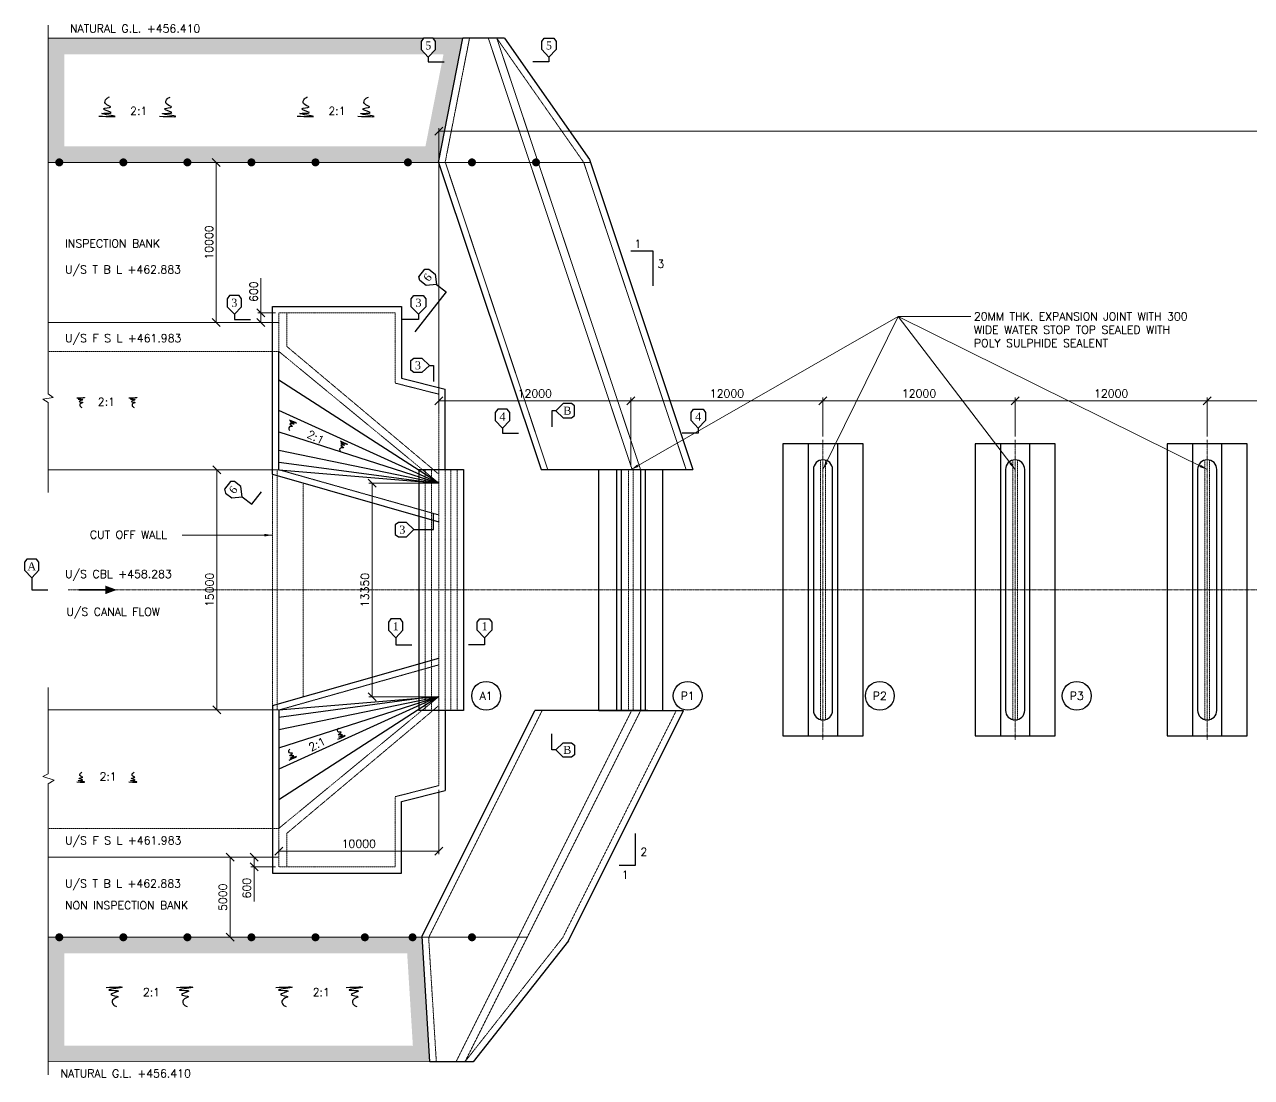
# Model space of a CAD drawing. Header units: millimetres. Extents: x -905235 to 365236, y -24492 to 346419.
# Drawn here: x -33461 to 43172, y -24434 to 41334 of the extents above; entities that cross this region are included whole.
import ezdxf
from ezdxf.enums import TextEntityAlignment as Align

# ---------------------------------------------------------------- set-up
doc = ezdxf.new("R2010")
doc.units = ezdxf.units.MM
doc.header["$LTSCALE"] = 9
doc.linetypes.add('CENTER2', pattern=[1.125, 0.75, -0.125, 0.125, -0.125])
doc.linetypes.add('HIDDEN', pattern=[0.375, 0.25, -0.125])
for name, color, linetype, lineweight in [('CENTER', 8, 'CENTER2', 9), ('R_DASHED', 183, 'HIDDEN', 9), ('R_DIMENSION', 8, 'Continuous', 15), ('R_P.C.C', 94, 'Continuous', 15), ('R_TEXT G', 7, 'Continuous', 18), ('R_TEXT S', 6, 'Continuous', 18), ('SEC MARK', 1, 'Continuous', 25)]:
    doc.layers.add(name, color=color, linetype=linetype, lineweight=lineweight)
doc.styles.add('ROMANS', font='romans.shx')
doc.styles.add('TIMES NR', font='times.ttf')
doc.dimstyles.new('DIM-200', dxfattribs={"dimscale": 200, "dimtxt": 2.5, "dimasz": 2.5, "dimexe": 1, "dimexo": 1, "dimgap": 1, "dimtad": 1, "dimdec": 0, "dimzin": 0, "dimdsep": 46, "dimtxsty": 'ROMANS', "dimblk": 'OBLIQUE', "dimcen": 1, "dimclrd": 256, "dimclre": 256, "dimclrt": 7, "dimadec": 0, "dimazin": 0, "dimtfac": 1, "dimtdec": 0, "dimtofl": 0, "dimtmove": 0, "dimatfit": 3, "dimfxl": 1, "dimtolj": 1, "dimtzin": 0, "dimlwd": 9, "dimlwe": 9, "dimarcsym": 0})
doc.dimstyles.new('DIM-200$0', dxfattribs={"dimscale": 200, "dimtxt": 2.5, "dimasz": 2.5, "dimexe": 1, "dimexo": 1, "dimgap": 1, "dimtad": 1, "dimdec": 0, "dimzin": 0, "dimdsep": 46, "dimtxsty": 'ROMANS', "dimblk": 'OBLIQUE', "dimcen": 1, "dimclrd": 256, "dimclre": 256, "dimclrt": 7, "dimadec": 0, "dimazin": 0, "dimtfac": 1, "dimtdec": 0, "dimtofl": 0, "dimtmove": 0, "dimatfit": 3, "dimfxl": 1, "dimtolj": 1, "dimtzin": 0, "dimlwd": 9, "dimlwe": 9, "dimarcsym": 0})

# ---------------------------------------------------------------- blocks, each defined once
blk = doc.blocks.new('_Oblique')
at = {"color": 0, "linetype": 'ByBlock', "lineweight": -2}
blk.add_line((-0.5, -0.5), (0.5, 0.5), dxfattribs=at)
blk = doc.blocks.new('*D106')
at = {"layer": 'Defpoints', "color": 0}
for p in [(-18700, 23321), (-17584, 23321), (-17584, 22721)]:
    blk.add_point(p, dxfattribs=at)
at = {"layer": 'R_DIMENSION', "lineweight": 9}
for p, q in [((-18700, 23321), (-18700, 25483)), ((-17784, 23321), (-18900, 23321)), ((-18700, 22721), (-18700, 23321)), ((-17784, 22721), (-18900, 22721))]:
    blk.add_line(p, q, dxfattribs=at)
at = {"layer": 'R_DIMENSION', "lineweight": 9, "xscale": 500, "yscale": 500, "zscale": 500}
for p, rotation in [((-18700, 23321), 90), ((-18700, 22721), 270)]:
    blk.add_blockref('_Oblique', p, dxfattribs=dict(at, rotation=rotation))
at = {"layer": 'R_DIMENSION', "color": 7, "insert": (-19150, 24652), "char_height": 500, "attachment_point": 5, "rotation": 90, "style": 'ROMANS'}
blk.add_mtext('\\A1;600', dxfattribs=at)
blk = doc.blocks.new('*D99')
at = {"layer": 'Defpoints', "color": 0}
for p in [(-20150, -10679), (-20627, -15679), (-20150, -15679)]:
    blk.add_point(p, dxfattribs=at)
at = {"layer": 'R_DIMENSION', "lineweight": 9}
for p, q in [((-20350, -10679), (-20827, -10679)), ((-20627, -10679), (-20627, -15679)), ((-20350, -15679), (-20827, -15679))]:
    blk.add_line(p, q, dxfattribs=at)
at = {"layer": 'R_DIMENSION', "lineweight": 9, "xscale": 500, "yscale": 500, "zscale": 500}
for p, rotation in [((-20627, -10679), 90), ((-20627, -15679), 270)]:
    blk.add_blockref('_Oblique', p, dxfattribs=dict(at, rotation=rotation))
at = {"layer": 'R_DIMENSION', "color": 7, "insert": (-21077, -13179), "char_height": 500, "attachment_point": 5, "rotation": 90, "style": 'ROMANS'}
blk.add_mtext('\\A1;5000', dxfattribs=at)
blk = doc.blocks.new('*D100')
at = {"layer": 'Defpoints', "color": 0}
for p in [(-20728, 13521), (-21452, -1479), (-20728, -1479)]:
    blk.add_point(p, dxfattribs=at)
at = {"layer": 'R_DIMENSION', "lineweight": 9}
for p, q in [((-20928, 13521), (-21652, 13521)), ((-21452, 13521), (-21452, -1479)), ((-20928, -1479), (-21652, -1479))]:
    blk.add_line(p, q, dxfattribs=at)
at = {"layer": 'R_DIMENSION', "lineweight": 9, "xscale": 500, "yscale": 500, "zscale": 500}
for p, rotation in [((-21452, 13521), 90), ((-21452, -1479), 270)]:
    blk.add_blockref('_Oblique', p, dxfattribs=dict(at, rotation=rotation))
at = {"layer": 'R_DIMENSION', "color": 7, "insert": (-21902, 6021), "char_height": 500, "attachment_point": 5, "rotation": 90, "style": 'ROMANS'}
blk.add_mtext('\\A1;15000', dxfattribs=at)
blk = doc.blocks.new('*D101')
at = {"layer": 'Defpoints', "color": 0}
for p in [(-7584, 12685), (-11748, -665), (-7584, -665)]:
    blk.add_point(p, dxfattribs=at)
at = {"layer": 'R_DIMENSION', "lineweight": 9}
for p, q in [((-7784, 12685), (-11948, 12685)), ((-11748, 12685), (-11748, -665)), ((-7784, -665), (-11948, -665))]:
    blk.add_line(p, q, dxfattribs=at)
at = {"layer": 'R_DIMENSION', "lineweight": 9, "xscale": 500, "yscale": 500, "zscale": 500}
for p, rotation in [((-11748, 12685), 90), ((-11748, -665), 270)]:
    blk.add_blockref('_Oblique', p, dxfattribs=dict(at, rotation=rotation))
at = {"layer": 'R_DIMENSION', "color": 7, "insert": (-12198, 6010), "char_height": 500, "attachment_point": 5, "rotation": 90, "style": 'ROMANS'}
blk.add_mtext('\\A1;13350', dxfattribs=at)
blk = doc.blocks.new('*D102')
at = {"layer": 'Defpoints', "color": 0}
for p in [(-17984, -10679), (-19129, -11279), (-17584, -11279)]:
    blk.add_point(p, dxfattribs=at)
at = {"layer": 'R_DIMENSION', "lineweight": 9}
for p, q in [((-18184, -10679), (-19329, -10679)), ((-19129, -10679), (-19129, -11279)), ((-17784, -11279), (-19329, -11279)), ((-19129, -11279), (-19129, -13441))]:
    blk.add_line(p, q, dxfattribs=at)
at = {"layer": 'R_DIMENSION', "lineweight": 9, "xscale": 500, "yscale": 500, "zscale": 500}
for p, rotation in [((-19129, -10679), 90), ((-19129, -11279), 270)]:
    blk.add_blockref('_Oblique', p, dxfattribs=dict(at, rotation=rotation))
at = {"layer": 'R_DIMENSION', "color": 7, "insert": (-19579, -12610), "char_height": 500, "attachment_point": 5, "rotation": 90, "style": 'ROMANS'}
blk.add_mtext('\\A1;600', dxfattribs=at)
blk = doc.blocks.new('*D103')
at = {"layer": 'Defpoints', "color": 0}
for p in [(-7584, -6265), (-17584, -9460), (-7584, -10289)]:
    blk.add_point(p, dxfattribs=at)
at = {"layer": 'R_DIMENSION', "lineweight": 9}
for p, q in [((-7584, -6465), (-7584, -10489)), ((-17584, -9660), (-17584, -10489)), ((-17584, -10289), (-7584, -10289))]:
    blk.add_line(p, q, dxfattribs=at)
at = {"layer": 'R_DIMENSION', "lineweight": 9, "xscale": 500, "yscale": 500, "zscale": 500, "rotation": 180}
blk.add_blockref('_Oblique', (-17584, -10289), dxfattribs=at)
at = {"layer": 'R_DIMENSION', "lineweight": 9, "xscale": 500, "yscale": 500, "zscale": 500}
blk.add_blockref('_Oblique', (-7584, -10289), dxfattribs=at)
at = {"layer": 'R_DIMENSION', "color": 7, "insert": (-12584, -9839), "char_height": 500, "attachment_point": 5, "style": 'ROMANS'}
blk.add_mtext('\\A1;10000', dxfattribs=at)
blk = doc.blocks.new('*D123')
at = {"layer": 'Defpoints', "color": 0}
for p in [(16410, 17839), (16410, 15396), (4410, 13535)]:
    blk.add_point(p, dxfattribs=at)
at = {"layer": 'R_DIMENSION', "lineweight": 9}
for p, q in [((4410, 13735), (4410, 18039)), ((4410, 17839), (16410, 17839)), ((16410, 15596), (16410, 18039))]:
    blk.add_line(p, q, dxfattribs=at)
at = {"layer": 'R_DIMENSION', "lineweight": 9, "xscale": 500, "yscale": 500, "zscale": 500, "rotation": 180}
blk.add_blockref('_Oblique', (4410, 17839), dxfattribs=at)
at = {"layer": 'R_DIMENSION', "lineweight": 9, "xscale": 500, "yscale": 500, "zscale": 500}
blk.add_blockref('_Oblique', (16410, 17839), dxfattribs=at)
at = {"layer": 'R_DIMENSION', "color": 7, "insert": (10410, 18289), "char_height": 500, "attachment_point": 5, "style": 'ROMANS'}
blk.add_mtext('\\A1;12000', dxfattribs=at)
blk = doc.blocks.new('*D149')
at = {"layer": 'Defpoints', "color": 0}
for p in [(-22109, 32721), (-21488, 32721), (-22109, 22721)]:
    blk.add_point(p, dxfattribs=at)
at = {"layer": 'R_DIMENSION', "lineweight": 9}
for p, q in [((-21909, 32721), (-21288, 32721)), ((-21488, 22721), (-21488, 32721)), ((-21909, 22721), (-21288, 22721))]:
    blk.add_line(p, q, dxfattribs=at)
at = {"layer": 'R_DIMENSION', "lineweight": 9, "xscale": 500, "yscale": 500, "zscale": 500}
for p, rotation in [((-21488, 32721), 90), ((-21488, 22721), 270)]:
    blk.add_blockref('_Oblique', p, dxfattribs=dict(at, rotation=rotation))
at = {"layer": 'R_DIMENSION', "color": 7, "insert": (-21938, 27721), "char_height": 500, "attachment_point": 5, "rotation": 90, "style": 'ROMANS'}
blk.add_mtext('\\A1;10000', dxfattribs=at)
blk = doc.blocks.new('*D171')
at = {"layer": 'Defpoints', "color": 0}
for p in [(40410, 17839), (40410, 15396), (52410, 15396)]:
    blk.add_point(p, dxfattribs=at)
at = {"layer": 'R_DIMENSION', "lineweight": 9}
for p, q in [((40410, 15596), (40410, 18039)), ((52410, 17839), (40410, 17839)), ((52410, 15596), (52410, 18039))]:
    blk.add_line(p, q, dxfattribs=at)
at = {"layer": 'R_DIMENSION', "lineweight": 9, "xscale": 500, "yscale": 500, "zscale": 500, "rotation": 180}
blk.add_blockref('_Oblique', (40410, 17839), dxfattribs=at)
at = {"layer": 'R_DIMENSION', "lineweight": 9, "xscale": 500, "yscale": 500, "zscale": 500}
blk.add_blockref('_Oblique', (52410, 17839), dxfattribs=at)
at = {"layer": 'R_DIMENSION', "color": 7, "insert": (46410, 18289), "char_height": 500, "attachment_point": 5, "style": 'ROMANS'}
blk.add_mtext('\\A1;12000', dxfattribs=at)
blk = doc.blocks.new('*D172')
at = {"layer": 'Defpoints', "color": 0}
for p in [(28410, 17839), (28410, 15396), (40410, 15396)]:
    blk.add_point(p, dxfattribs=at)
at = {"layer": 'R_DIMENSION', "lineweight": 9}
for p, q in [((28410, 15596), (28410, 18039)), ((40410, 17839), (28410, 17839)), ((40410, 15596), (40410, 18039))]:
    blk.add_line(p, q, dxfattribs=at)
at = {"layer": 'R_DIMENSION', "lineweight": 9, "xscale": 500, "yscale": 500, "zscale": 500, "rotation": 180}
blk.add_blockref('_Oblique', (28410, 17839), dxfattribs=at)
at = {"layer": 'R_DIMENSION', "lineweight": 9, "xscale": 500, "yscale": 500, "zscale": 500}
blk.add_blockref('_Oblique', (40410, 17839), dxfattribs=at)
at = {"layer": 'R_DIMENSION', "color": 7, "insert": (34410, 18289), "char_height": 500, "attachment_point": 5, "style": 'ROMANS'}
blk.add_mtext('\\A1;12000', dxfattribs=at)
blk = doc.blocks.new('*D173')
at = {"layer": 'Defpoints', "color": 0}
for p in [(16410, 17839), (16410, 15396), (28410, 15396)]:
    blk.add_point(p, dxfattribs=at)
at = {"layer": 'R_DIMENSION', "lineweight": 9}
for p, q in [((16410, 15596), (16410, 18039)), ((28410, 17839), (16410, 17839)), ((28410, 15596), (28410, 18039))]:
    blk.add_line(p, q, dxfattribs=at)
at = {"layer": 'R_DIMENSION', "lineweight": 9, "xscale": 500, "yscale": 500, "zscale": 500, "rotation": 180}
blk.add_blockref('_Oblique', (16410, 17839), dxfattribs=at)
at = {"layer": 'R_DIMENSION', "lineweight": 9, "xscale": 500, "yscale": 500, "zscale": 500}
blk.add_blockref('_Oblique', (28410, 17839), dxfattribs=at)
at = {"layer": 'R_DIMENSION', "color": 7, "insert": (22410, 18289), "char_height": 500, "attachment_point": 5, "style": 'ROMANS'}
blk.add_mtext('\\A1;12000', dxfattribs=at)
blk = doc.blocks.new('*D174')
at = {"layer": 'Defpoints', "color": 0}
for p in [(4410, 17839), (4410, 15396), (16410, 15396)]:
    blk.add_point(p, dxfattribs=at)
at = {"layer": 'R_DIMENSION', "lineweight": 9}
for p, q in [((4410, 15596), (4410, 18039)), ((16410, 17839), (4410, 17839)), ((16410, 15596), (16410, 18039))]:
    blk.add_line(p, q, dxfattribs=at)
at = {"layer": 'R_DIMENSION', "lineweight": 9, "xscale": 500, "yscale": 500, "zscale": 500, "rotation": 180}
blk.add_blockref('_Oblique', (4410, 17839), dxfattribs=at)
at = {"layer": 'R_DIMENSION', "lineweight": 9, "xscale": 500, "yscale": 500, "zscale": 500}
blk.add_blockref('_Oblique', (16410, 17839), dxfattribs=at)
at = {"layer": 'R_DIMENSION', "color": 7, "insert": (10410, 18289), "char_height": 500, "attachment_point": 5, "style": 'ROMANS'}
blk.add_mtext('\\A1;12000', dxfattribs=at)
blk = doc.blocks.new('*D176')
at = {"layer": 'Defpoints', "color": 0}
for p in [(4410, 17839), (-7590, 16990), (4410, 15396)]:
    blk.add_point(p, dxfattribs=at)
at = {"layer": 'R_DIMENSION', "lineweight": 9}
for p, q in [((-7590, 17190), (-7590, 18039)), ((-7590, 17839), (4410, 17839)), ((4410, 15596), (4410, 18039))]:
    blk.add_line(p, q, dxfattribs=at)
at = {"layer": 'R_DIMENSION', "lineweight": 9, "xscale": 500, "yscale": 500, "zscale": 500, "rotation": 180}
blk.add_blockref('_Oblique', (-7590, 17839), dxfattribs=at)
at = {"layer": 'R_DIMENSION', "lineweight": 9, "xscale": 500, "yscale": 500, "zscale": 500}
blk.add_blockref('_Oblique', (4410, 17839), dxfattribs=at)
at = {"layer": 'R_DIMENSION', "color": 7, "insert": (-1590, 18289), "char_height": 500, "attachment_point": 5, "style": 'ROMANS'}
blk.add_mtext('\\A1;12000', dxfattribs=at)
blk = doc.blocks.new('*D179')
at = {"layer": 'Defpoints', "color": 0}
for p in [(220410, 34670), (-7590, 16817), (220410, 16817)]:
    blk.add_point(p, dxfattribs=at)
at = {"layer": 'R_DIMENSION', "lineweight": 9}
for p, q in [((-7590, 17017), (-7590, 34870)), ((-7590, 34670), (220410, 34670)), ((220410, 17017), (220410, 34870))]:
    blk.add_line(p, q, dxfattribs=at)
at = {"layer": 'R_DIMENSION', "lineweight": 9, "xscale": 500, "yscale": 500, "zscale": 500, "rotation": 180}
blk.add_blockref('_Oblique', (-7590, 34670), dxfattribs=at)
at = {"layer": 'R_DIMENSION', "lineweight": 9, "xscale": 500, "yscale": 500, "zscale": 500}
blk.add_blockref('_Oblique', (220410, 34670), dxfattribs=at)
at = {"layer": 'R_DIMENSION', "color": 7, "insert": (106410, 35120), "char_height": 500, "attachment_point": 5, "style": 'ROMANS'}
blk.add_mtext('\\A1;228000', dxfattribs=at)

msp = doc.modelspace()

# ---------------------------------------------------------------- hatches: boundary and pattern name
h = msp.add_hatch()
h.set_pattern_fill('GRAVEL', color=22, scale=55)
h.paths.add_polyline_path([(-8694.1, 40275), (-8544, 40475.1), (-31983.9, 40483.2), (-31983.9, 32721.1), (-31414.7, 32721.1, -1.024295), (-31164.8, 32721.1), (-27414.7, 32721.1, -1.024295), (-27164.8, 32721.1), (-23414.7, 32721.1, -1.024295), (-23164.8, 32721.1), (-19414.7, 32721.1, -1.024295), (-19164.8, 32721.1), (-15414.7, 32721.1, -1.024295), (-15164.8, 32721.1), (-9639.7, 32721.1, -1.024295), (-9389.8, 32721.1), (-7598.5, 32721.1), (-6076.6, 40474.3), (-7944, 40474.9), (-7794.1, 40275), (-7794.1, 39775), (-8078.3, 39474.9), (-7291.9, 39474.7), (-8421.3, 33721.1), (-30983.9, 33721.1), (-30983.9, 39482.8), (-8410, 39475.1), (-8694.1, 39775)])
h = msp.add_hatch()
h.set_pattern_fill('GRAVEL', color=22, scale=55)
h.paths.add_polyline_path([(-8622.1, -15678.9), (-9099.7, -15678.9, -1), (-9349.7, -15678.9), (-12079.7, -15678.9, -1), (-12329.7, -15678.9), (-15164.7, -15678.9, -1), (-15414.7, -15678.9), (-19164.7, -15678.9, -1), (-19414.7, -15678.9), (-23164.7, -15678.9, -1), (-23414.7, -15678.9), (-27164.7, -15678.9, -1), (-27414.7, -15678.9), (-31164.7, -15678.9, -1), (-31414.7, -15678.9), (-31983.9, -15678.9), (-31983.9, -23440.9), (-8142.2, -23449.7)])
h.paths.add_polyline_path([(-9562.2, -16678.9), (-9205.9, -22449.7), (-30983.9, -22449.7), (-30983.9, -16678.9)], flags=16)
edge = h.paths.add_edge_path(flags=0)
edge.add_spline(control_points=[(-17115.1, -20007.6), (-17043.8, -19993), (-17433, -19902.6), (-17446, -19520.9), (-16702.5, -19366.7), (-17905.9, -19290.7), (-16508.3, -18962.5), (-18223.3, -19023.5), (-16094.7, -18735.3), (-17177.2, -18783.8), (-17770.1, -18810.3)], knot_values=[0, 0, 0, 0, 218.2332091, 522.7805026, 917.537565, 1385.4050916, 1904.3575736, 2487.2395545, 3291.1119771, 4264.3066484, 4264.3066484, 4264.3066484, 4264.3066484], degree=3, periodic=0)
edge = h.paths.add_edge_path(flags=0)
edge.add_spline(control_points=[(-12710.6, -20007.6), (-12639.4, -19993), (-13028.6, -19902.6), (-13041.6, -19520.9), (-12298.1, -19366.7), (-13501.4, -19290.7), (-12103.8, -18962.5), (-13818.9, -19023.5), (-11690.2, -18735.3), (-12772.8, -18783.8), (-13365.7, -18810.3)], knot_values=[0, 0, 0, 0, 218.2332091, 522.7805026, 917.537565, 1385.4050916, 1904.3575736, 2487.2395545, 3291.1119771, 4264.3066484, 4264.3066484, 4264.3066484, 4264.3066484], degree=3, periodic=0)
edge = h.paths.add_edge_path(flags=0)
edge.add_spline(control_points=[(-23310.6, -20007.6), (-23239.4, -19993), (-23628.6, -19902.6), (-23641.6, -19520.9), (-22898.1, -19366.7), (-24101.4, -19290.7), (-22703.8, -18962.5), (-24418.9, -19023.5), (-22290.2, -18735.3), (-23372.8, -18783.8), (-23965.7, -18810.3)], knot_values=[0, 0, 0, 0, 218.2332091, 522.7805026, 917.537565, 1385.4050916, 1904.3575736, 2487.2395545, 3291.1119771, 4264.3066484, 4264.3066484, 4264.3066484, 4264.3066484], degree=3, periodic=0)
edge = h.paths.add_edge_path(flags=0)
edge.add_spline(control_points=[(-27715.1, -20007.6), (-27643.8, -19993), (-28033, -19902.6), (-28046, -19520.9), (-27302.5, -19366.7), (-28505.9, -19290.7), (-27108.3, -18962.5), (-28823.3, -19023.5), (-26694.7, -18735.3), (-27777.2, -18783.8), (-28370.1, -18810.3)], knot_values=[0, 0, 0, 0, 218.2332091, 522.7805026, 917.537565, 1385.4050916, 1904.3575736, 2487.2395545, 3291.1119771, 4264.3066484, 4264.3066484, 4264.3066484, 4264.3066484], degree=3, periodic=0)
h.paths.add_polyline_path([(-15520.2, -19480.3), (-14365.5, -19480.3), (-14365.5, -18730.3), (-15520.2, -18730.3)], flags=8)
h.paths.add_polyline_path([(-26120.2, -19480.3), (-24965.5, -19480.3), (-24965.5, -18730.3), (-26120.2, -18730.3)], flags=8)

# ---------------------------------------------------------------- linework, layer by layer
for p, q in [((-7598.5, 32721.1), (-6076.6, 40474.3)), ((-3475, 40473.3), (-6076.6, 40474.3)), ((-3475, 40473.3), (1827.8, 32902.9)), ((-7598.5, 32721.1), (-1203.1, 13534.9)), ((1827.8, 32902.9), (8283.8, 13534.9)), ((-17983.9, 13242.7), (-17983.9, 23721.1)), ((-17983.9, 23721.1), (-9908.9, 23721.1)), ((-9908.9, 23721.1), (-9908.9, 19248.6)), ((-17583.9, 13521.1), (-17583.9, 20921.1)), ((-9908.9, 19248.6), (-7183.9, 18555)), ((-7183.9, 13534.9), (-7183.9, 18555)), ((-17983.9, 13242.7), (-7583.9, 10279.3)), ((-17583.9, 13521.1), (-7583.9, 12684.9)), ((-8833.9, 13534.9), (-6033.9, 13534.9)), ((-8833.9, 13534.9), (-8833.9, -1506.8)), ((-6033.9, 13534.9), (-6033.9, -1506.8)), ((-1203.1, 13534.9), (8283.8, 13534.9)), ((2410.1, -1515.1), (2410.1, 13534.9)), ((3510.1, 13534.9), (3510.1, -1515.1)), ((3810.1, 13534.9), (3810.1, -1515.1)), ((5010.1, 13534.9), (5010.1, -1515.1)), ((5310.1, 13534.9), (5310.1, -1515.1)), ((6410.1, -1515.1), (6410.1, 13534.9)), ((-17983.9, -1200.5), (-7583.9, 1763)), ((-17583.9, -1478.9), (-7583.9, -642.6)), ((-17983.9, -1200.5), (-17983.9, -11678.9)), ((-17583.9, -1478.9), (-17583.9, -8878.9)), ((-8833.9, -1492.6), (-6033.9, -1492.6)), ((-8626.5, -15607.4), (-1580.3, -1515.1)), ((-7183.9, -1492.6), (-7183.9, -6512.7)), ((5463.3, -1515.1), (-1580.3, -1515.1)), ((509.8, -15894.3), (7699.4, -1515.1)), ((2410.1, -1515.1), (7699.4, -1515.1)), ((-9908.9, -7206.3), (-7183.9, -6512.7)), ((-9908.9, -11678.9), (-9908.9, -7206.3)), ((-17983.9, -11678.9), (-9908.9, -11678.9)), ((-8142.2, -23449.7), (-8626.5, -15607.4)), ((509.8, -15894.3), (-5442.6, -23450.8)), ((-5442.6, -23450.8), (-8142.2, -23449.7))]:
    msp.add_line(p, q)
at = {"color": 253}
for p, q in [((-7583.9, 12684.9), (-17583.9, 19127.5)), ((-7583.9, 12684.9), (-17583.9, 17221.1)), ((-17583.9, 15886.3), (-7583.9, 12684.9)), ((-17583.9, 14745.5), (-7583.9, 12684.9)), ((-8033.9, 12707.7), (-17583.9, 13985)), ((-7583.9, -642.6), (-17583.9, -7085.2)), ((-7583.9, -642.6), (-17583.9, -5178.9)), ((-17583.9, -2703.2), (-7583.9, -642.6)), ((-17583.9, -3844), (-7583.9, -642.6)), ((-8033.9, -665.5), (-17583.9, -1942.7))]:
    msp.add_line(p, q, dxfattribs=at)
at = {"const_width": 250}
for points in [[(-31414.7, 32724.1, 1), (-31164.7, 32724.1, 1)], [(-27414.7, 32724.1, 1), (-27164.7, 32724.1, 1)], [(-23414.7, 32724.1, 1), (-23164.7, 32724.1, 1)], [(-19414.7, 32724.1, 1), (-19164.7, 32724.1, 1)], [(-15414.7, 32724.1, 1), (-15164.7, 32724.1, 1)], [(-9639.7, 32724.1, 1), (-9389.7, 32724.1, 1)], [(-5639.7, 32724.1, 1), (-5389.7, 32724.1, 1)], [(-1639.7, 32724.1, 1), (-1389.7, 32724.1, 1)], [(-31414.7, -15678.9, -1), (-31164.7, -15678.9, -1)], [(-27414.7, -15678.9, -1), (-27164.7, -15678.9, -1)], [(-23414.7, -15678.9, -1), (-23164.7, -15678.9, -1)], [(-19414.7, -15678.9, -1), (-19164.7, -15678.9, -1)], [(-15414.7, -15678.9, -1), (-15164.7, -15678.9, -1)], [(-12329.7, -15678.9, -1), (-12079.7, -15678.9, -1)], [(-9349.7, -15678.9, -1), (-9099.7, -15678.9, -1)], [(-5639.7, -15678.9, -1), (-5389.7, -15678.9, -1)]]:
    msp.add_lwpolyline(points, format="xyb", close=True, dxfattribs=at)
for points in [[(5811.7, 25012.7), (5811.7, 27173), (4415, 27173)], [(15510.1, -3103.9), (15510.1, 15146.1)], [(17310.1, 15146.1), (17310.1, -3103.9)], [(27510.1, -3103.9), (27510.1, 15146.1)], [(29310.1, 15146.1), (29310.1, -3103.9)], [(39510.1, -3103.9), (39510.1, 15146.1)], [(41310.1, 15146.1), (41310.1, -3103.9)], [(4671.5, -9191.9), (4671.5, -11191.9), (3671.5, -11191.9)]]:
    msp.add_lwpolyline(points)
for points in [[(13910.1, -3103.9), (18910.1, -3103.9), (18910.1, 15146.1), (13910.1, 15146.1)], [(25910.1, -3103.9), (30910.1, -3103.9), (30910.1, 15146.1), (25910.1, 15146.1)], [(37910.1, -3103.9), (42910.1, -3103.9), (42910.1, 15146.1), (37910.1, 15146.1)]]:
    msp.add_lwpolyline(points, close=True)
for points in [[(15810.1, 13546.1), (15810.1, -1503.9, 1), (17010.1, -1503.9), (17010.1, 13546.1, 1)], [(27810.1, 13546.1), (27810.1, -1503.9, 1), (29010.1, -1503.9), (29010.1, 13546.1, 1)], [(39810.1, 13546.1), (39810.1, -1503.9, 1), (41010.1, -1503.9), (41010.1, 13546.1, 1)]]:
    msp.add_lwpolyline(points, format="xyb", close=True)
at = {"const_width": 100}
msp.add_lwpolyline([(-28416.5, 6021.1), (-30097.4, 6021.1)], dxfattribs=at)
for centre in [(-4627.9, -596.3), (7957.3, -596.3), (19957.3, -596.3), (32258.2, -596.3)]:
    msp.add_circle(centre, 900)
for points, end_tangent in [([(-28820.1, 35612.6), (-27846.9, 35612.6), (-28633, 35781), (-28052.8, 35837.1), (-28520.7, 36061.6), (-28071.5, 36192.5), (-28408.4, 36398.3), (-28352.2, 36697.7), (-28165.1, 36809.9)], (-0.9794726, 0.2015771)), ([(-25022.4, 35609.8), (-24049.3, 35609.8), (-24835.3, 35778.1), (-24255.1, 35834.3), (-24723, 36058.8), (-24273.8, 36189.7), (-24610.7, 36395.5), (-24554.6, 36694.8), (-24367.4, 36807.1)], (-0.9794726, 0.2015771)), ([(-16440.1, 35612.6), (-15466.9, 35612.6), (-16253, 35781), (-15672.8, 35837.1), (-16140.7, 36061.6), (-15691.5, 36192.5), (-16028.4, 36398.3), (-15972.2, 36697.7), (-15785.1, 36809.9)], (-0.9794726, 0.2015771)), ([(-12642.4, 35609.8), (-11669.3, 35609.8), (-12455.3, 35778.1), (-11875.1, 35834.3), (-12343, 36058.8), (-11893.8, 36189.7), (-12230.7, 36395.5), (-12174.6, 36694.8), (-11987.4, 36807.1)], (-0.9794726, 0.2015771)), ([(-30203.7, 18015.5), (-29717.1, 18015.5), (-30110.1, 17931.3), (-29820, 17903.2), (-30054, 17791), (-29829.4, 17725.5), (-29997.8, 17622.6), (-29969.7, 17472.9), (-29876.2, 17416.8)], (-0.9794726, -0.2015771)), ([(-26939.2, 18015.5), (-26452.6, 18015.5), (-26845.7, 17931.3), (-26555.6, 17903.2), (-26789.5, 17791), (-26564.9, 17725.5), (-26733.4, 17622.6), (-26705.3, 17472.9), (-26611.7, 17416.8)], (-0.9794726, -0.2015771)), ([(-16924.8, 16651.7), (-16489.7, 16433.9), (-16878.9, 16534.6), (-16632, 16379.6), (-16891.5, 16384), (-16720, 16224.9), (-16916.6, 16208.3), (-16958.5, 16061.9), (-16900, 15969.8)], (-0.9660737, 0.2582666)), ([(-13742.9, 15324.3), (-13307.8, 15106.5), (-13696.9, 15207.1), (-13450.1, 15052.2), (-13709.5, 15056.5), (-13538, 14897.4), (-13734.7, 14880.8), (-13776.6, 14734.4), (-13718, 14642.4)], (-0.9660737, 0.2582666)), ([(-13885.9, -3300.3), (-13450.8, -3082.4), (-13839.9, -3183.1), (-13593.1, -3028.2), (-13852.5, -3032.5), (-13681, -2873.4), (-13877.7, -2856.8), (-13919.6, -2710.4), (-13861.1, -2618.4)], (-0.9660737, -0.2582666)), ([(-16924.8, -4609.5), (-16489.7, -4391.6), (-16878.9, -4492.3), (-16632, -4337.3), (-16891.5, -4341.7), (-16720, -4182.6), (-16916.6, -4166), (-16958.5, -4019.6), (-16900, -3927.5)], (-0.9660737, -0.2582666)), ([(-30203.7, -5973.2), (-29717.1, -5973.2), (-30110.1, -5889), (-29820, -5860.9), (-30054, -5748.7), (-29829.4, -5683.2), (-29997.8, -5580.3), (-29969.7, -5430.7), (-29876.2, -5374.5)], (-0.9794726, 0.2015771)), ([(-26939.2, -5973.2), (-26452.6, -5973.2), (-26845.7, -5889), (-26555.6, -5860.9), (-26789.5, -5748.7), (-26564.9, -5683.2), (-26733.4, -5580.3), (-26705.3, -5430.7), (-26611.7, -5374.5)], (-0.9794726, 0.2015771)), ([(-28370.1, -18810.3), (-27396.9, -18810.3), (-28183, -18978.7), (-27602.8, -19034.8), (-28070.7, -19259.3), (-27621.5, -19390.3), (-27958.4, -19596.1), (-27902.2, -19895.4), (-27715.1, -20007.6)], (-0.9794726, -0.2015771)), ([(-23965.7, -18810.3), (-22992.5, -18810.3), (-23778.5, -18978.7), (-23198.3, -19034.8), (-23666.2, -19259.3), (-23217.1, -19390.3), (-23553.9, -19596.1), (-23497.8, -19895.4), (-23310.6, -20007.6)], (-0.9794726, -0.2015771)), ([(-17770.1, -18810.3), (-16796.9, -18810.3), (-17583, -18978.7), (-17002.8, -19034.8), (-17470.7, -19259.3), (-17021.5, -19390.3), (-17358.4, -19596.1), (-17302.2, -19895.4), (-17115.1, -20007.6)], (-0.9794726, -0.2015771)), ([(-13365.7, -18810.3), (-12392.5, -18810.3), (-13178.5, -18978.7), (-12598.3, -19034.8), (-13066.2, -19259.3), (-12617.1, -19390.3), (-12953.9, -19596.1), (-12897.8, -19895.4), (-12710.6, -20007.6)], (-0.9794726, -0.2015771))]:
    msp.add_spline(points, degree=3, dxfattribs=dict(end_tangent=end_tangent))
msp.add_solid([(-28416.5, 6287.8), (-27696.5, 6021.1), (-28416.5, 5754.5)])
at = {"layer": 'CENTER'}
for p, q in [((16410.1, 15396.1), (16410.1, -3353.9)), ((28410.1, 15396.1), (28410.1, -3353.9)), ((40410.1, 15396.1), (40410.1, -3353.9)), ((-30739, 6021.1), (245328.5, 6021.1))]:
    msp.add_line(p, q, dxfattribs=at)
at = {"layer": 'R_DASHED'}
for p, q in [((-7185.7, 32747.6), (-5669.4, 40471.9)), ((-4490.6, 40473.7), (4489, 13534.9)), ((-3963.4, 40473.5), (5016.1, 13534.9)), ((-3963.4, 40473.5), (1466.7, 32721.1)), ((-7185.7, 32747.6), (-781.4, 13534.9)), ((1466.7, 32721.1), (7862.1, 13534.9)), ((-17583.9, 22721.1), (-17583.9, 23321.1)), ((-17583.9, 23321.1), (-10308.9, 23321.1)), ((-17083.9, 21230), (-17083.9, 23321.1)), ((-10308.9, 23321.1), (-10308.9, 18937.7)), ((-17583.9, 20921.1), (-17583.9, 22721.1)), ((-17583.9, 20921.1), (-31983.9, 20921.1)), ((-17583.9, 20921.1), (-7583.9, 12684.9)), ((-17083.9, 21230), (-7583.9, 13244)), ((-10308.9, 18937.7), (-7583.9, 18244)), ((-7583.9, 13244), (-7583.9, 18244)), ((-17683.9, 13521.1), (-17683.9, -1478.9)), ((-17583.9, 13528.3), (-7583.9, 10702.2)), ((-8433.9, 13534.9), (-8433.9, -1506.8)), ((-8033.9, 13534.9), (-8033.9, -1506.8)), ((-7583.9, 13534.9), (-7583.9, -1506.8)), ((-6833.9, 13534.9), (-6833.9, -1506.8)), ((-6433.9, 13534.9), (-6433.9, -1506.8)), ((-17583.9, -1486), (-7583.9, 1340)), ((-17583.9, -8878.9), (-7583.9, -642.6)), ((-17083.9, -9187.7), (-7583.9, -1201.8)), ((-8220.6, -15690.1), (-1133.1, -1515.1)), ((-7583.9, -1201.8), (-7583.9, -6201.8)), ((-6511.5, -23452.2), (4457.1, -1515.1)), ((-5952.4, -23452.2), (5016.1, -1515.1)), ((170.3, -15678.9), (7252.2, -1515.1)), ((-10308.9, -6895.4), (-7583.9, -6201.8)), ((-10308.9, -11278.9), (-10308.9, -6895.4)), ((-17583.9, -8878.9), (-31983.9, -8878.9)), ((-17583.9, -8878.9), (-17583.9, -10678.9)), ((-17083.9, -9187.7), (-17083.9, -11278.9)), ((-17583.9, -10678.9), (-17583.9, -11278.9)), ((-17583.9, -11278.9), (-10308.9, -11278.9)), ((-7741.3, -23452.2), (-8220.6, -15690.1)), ((170.3, -15678.9), (-5951.6, -23450.6))]:
    msp.add_line(p, q, dxfattribs=at)
at = {"layer": 'R_DASHED', "color": 1, "linetype": 'HIDDEN', "lineweight": 20}
msp.add_line((-7183.9, 13534.9), (-7183.9, -1492.6), dxfattribs=at)
at = {"layer": 'R_DASHED', "color": 6, "linetype": 'HIDDEN', "lineweight": 20}
for points in [[(16260.1, -2084.8), (16260.1, 14127.1)], [(16560.1, 14127.1), (16560.1, -2084.8)], [(28260.1, -2084.8), (28260.1, 14127.1)], [(28560.1, 14127.1), (28560.1, -2084.8)], [(40260.1, -2084.8), (40260.1, 14127.1)], [(40560.1, 14127.1), (40560.1, -2084.8)]]:
    msp.add_lwpolyline(points, dxfattribs=at)
at = {"layer": 'R_DASHED', "color": 1, "linetype": 'HIDDEN', "lineweight": 20}
for points in [[(-17983.9, -1200.5), (-17983.9, 13242.7)], [(-16063.9, 12695.6), (-16063.9, -653.4)]]:
    msp.add_lwpolyline(points, dxfattribs=at)
at = {"layer": 'R_DASHED', "color": 6, "linetype": 'HIDDEN', "lineweight": 20}
msp.add_lwpolyline([(4260.1, 13540.5), (4560.1, 13540.5), (4560.1, -1509.5), (4260.1, -1509.5)], close=True, dxfattribs=at)
at = {"layer": 'R_P.C.C'}
for p, q in [((-31983.9, 18272.4), (-31983.9, 41290.1)), ((-6076.6, 40474.3), (-31983.9, 40483.2)), ((1888.4, 32721.1), (-31983.9, 32721.1)), ((-17583.9, 22721.1), (-31983.9, 22721.1)), ((-31666.2, 18045.5), (-32327.4, 17929.8)), ((-32327.4, 17929.8), (-31983.9, 17719.9)), ((-31983.9, 18272.4), (-31666.2, 18045.5)), ((-31983.9, 12111.4), (-31983.9, 17719.9)), ((-17583.9, 13521.1), (-31983.9, 13521.1)), ((-31983.9, -69.1), (-31983.9, -5469.6)), ((-17583.9, -1478.9), (-31983.9, -1478.9)), ((-32327.4, -5639.3), (-31983.9, -5469.6)), ((-31617.6, -5869.5), (-32327.4, -5639.3)), ((-31983.9, -6095.5), (-31617.6, -5869.5)), ((-31983.9, -6095.5), (-31983.9, -24269.7)), ((-17583.9, -10678.9), (-31983.9, -10678.9)), ((-2065.8, -15678.9), (-31983.9, -15678.9)), ((-8142.2, -23449.7), (-31983.9, -23440.9))]:
    msp.add_line(p, q, dxfattribs=at)
at = {"layer": 'SEC MARK'}
for points in [[(-8244.1, 39300), (-7794.1, 39775), (-7794.1, 40275), (-7944.1, 40475), (-8544.1, 40475), (-8694.1, 40275), (-8694.1, 39775), (-8244.1, 39300), (-8244.1, 39008.8), (-7244.1, 39008.8)], [(-708.7, 39300), (-1158.7, 39775), (-1158.7, 40275), (-1008.7, 40475), (-408.7, 40475), (-258.7, 40275), (-258.7, 39775), (-708.7, 39300), (-708.7, 39008.8), (-1708.7, 39008.8)], [(-7720.1, 25094.2), (-8371.4, 25032), (-8765.4, 25339.8), (-8830.7, 25581.1), (-8461.3, 26053.9), (-8211.4, 26049), (-7817.4, 25741.2), (-7720.1, 25094.2), (-7129, 24632.5), (-9079, 22136.3)], [(-20357.6, 23233.5), (-19907.6, 23708.5), (-19907.6, 24208.5), (-20057.6, 24408.5), (-20657.6, 24408.5), (-20807.6, 24208.5), (-20807.6, 23708.5), (-20357.6, 23233.5), (-20357.6, 22913.8), (-19357.6, 22913.8)], [(-8854.8, 23233.5), (-9304.8, 23708.5), (-9304.8, 24208.5), (-9154.8, 24408.5), (-8554.8, 24408.5), (-8404.8, 24208.5), (-8404.8, 23708.5), (-8854.8, 23233.5), (-8854.8, 22913.8), (-9854.8, 22913.8)], [(-8165.9, 20046.5), (-8640.9, 19596.5), (-9140.9, 19596.5), (-9340.9, 19746.5), (-9340.9, 20346.5), (-9140.9, 20496.5), (-8640.9, 20496.5), (-8165.9, 20046.5), (-7920.7, 20046.5), (-7920.7, 19046.5)], [(-283.7, 17215.3), (191.3, 16765.3), (691.3, 16765.3), (891.3, 16915.3), (891.3, 17515.3), (691.3, 17665.3), (191.3, 17665.3), (-283.7, 17215.3), (-528.9, 17215.3), (-528.9, 16215.3)], [(-3608.9, 16127.4), (-3158.9, 16602.4), (-3158.9, 17102.4), (-3308.9, 17302.4), (-3908.9, 17302.4), (-4058.9, 17102.4), (-4058.9, 16602.4), (-3608.9, 16127.4), (-3608.9, 15807.7), (-2608.9, 15807.7)], [(8617.1, 16127.4), (8167.1, 16602.4), (8167.1, 17102.4), (8317.1, 17302.4), (8917.1, 17302.4), (9067.1, 17102.4), (9067.1, 16602.4), (8617.1, 16127.4), (8617.1, 15807.7), (7617.1, 15807.7)], [(-19859, 11827), (-19956.3, 12474.1), (-20350.4, 12781.9), (-20600.3, 12786.8), (-20969.7, 12313.9), (-20904.4, 12072.6), (-20510.4, 11764.8), (-19859, 11827), (-19268, 11365.3), (-18652.4, 12153.4)], [(-9137.4, 9783.8), (-9612.4, 10233.8), (-10112.4, 10233.8), (-10312.4, 10083.8), (-10312.4, 9483.8), (-10112.4, 9333.8), (-9612.4, 9333.8), (-9137.4, 9783.8), (-7920.7, 9783.8), (-7920.7, 10783.8)], [(-33011.4, 6771.1), (-32561.4, 7246.1), (-32561.4, 7746.1), (-32711.4, 7946.1), (-33311.4, 7946.1), (-33461.4, 7746.1), (-33461.4, 7246.1), (-33011.4, 6771.1), (-33011.4, 6021.1), (-32011.4, 6021.1)], [(-10273.2, 3028.4), (-9823.2, 3503.4), (-9823.2, 4003.4), (-9973.2, 4203.4), (-10573.2, 4203.4), (-10723.2, 4003.4), (-10723.2, 3503.4), (-10273.2, 3028.4), (-10273.2, 2593.4), (-9273.2, 2593.4)], [(-4731.7, 3028.4), (-5181.7, 3503.4), (-5181.7, 4003.4), (-5031.7, 4203.4), (-4431.7, 4203.4), (-4281.7, 4003.4), (-4281.7, 3503.4), (-4731.7, 3028.4), (-4731.7, 2593.4), (-5731.7, 2593.4)], [(-283.7, -3974.4), (191.3, -3524.4), (691.3, -3524.4), (891.3, -3674.4), (891.3, -4274.4), (691.3, -4424.4), (191.3, -4424.4), (-283.7, -3974.4), (-528.9, -3974.4), (-528.9, -2974.4)]]:
    msp.add_lwpolyline(points, dxfattribs=at)

# ---------------------------------------------------------------- texts
at = {"layer": 'R_TEXT G', "style": 'ROMANS'}
for s, p in [('NATURAL G.L. +456.410', (-30622.4, 40834.2)), ('2:1', (-26866.7, 35687.6)), ('2:1', (-14486.7, 35687.6)), ('INSPECTION BANK', (-30930, 27406.4)), ('1', (4627.3, 27391)), ('U/S T B L +462.883', (-30930, 25783.6)), ('3', (6064.9, 26133.3)), ('U/S F S L +461.983', (-30930, 21494)), ('2:1', (-28886.7, 17527.2)), ('CUT OFF WALL', (-29379.7, 9218.2)), ('U/S CBL +458.283', (-30930, 6762.6)), ('U/S CANAL FLOW', (-30849.7, 4406.6)), ('2:1', (-28776.7, -5884.9)), ('U/S F S L +461.983', (-30930, -9877.3)), ('2', (5007.1, -10590.9)), ('U/S T B L +462.883', (-30930, -12571.2)), ('1', (3841.6, -12020.5)), ('NON INSPECTION BANK', (-30930, -13931.5)), ('2:1', (-26066.7, -19355.3)), ('2:1', (-15466.7, -19355.3)), ('NATURAL G.L. +456.410', (-31214.7, -24433.8))]:
    msp.add_text(s, height=500, dxfattribs=at).set_placement(p)
for rotation, p in [(333.403568, (-15867.4, 15576.2)), (26.596432, (-15558.4, -4071.6))]:
    msp.add_text('2:1', height=500, rotation=rotation, dxfattribs=at).set_placement(p)
for s, p in [('A1', (-4627.9, -596.3)), ('P1', (7957.3, -596.3)), ('P2', (19957.3, -596.3)), ('P3', (32258.2, -596.3))]:
    msp.add_text(s, height=500, dxfattribs=at).set_placement(p, align=Align.MIDDLE)
at = {"layer": 'R_TEXT G', "insert": (25834.9, 23353.3), "char_height": 500, "width": 15197.134, "attachment_point": 1, "style": 'ROMANS'}
msp.add_mtext('20MM THK. EXPANSION JOINT WITH 300 WIDE WATER STOP TOP SEALED WITH POLY SULPHIDE SEALENT', dxfattribs=at)
at = {"layer": 'R_TEXT S', "style": 'TIMES NR'}
for s, p in [('5', (-8244.1, 40025)), ('5', (-708.7, 40025)), ('3', (-20357.6, 23958.5)), ('3', (-8854.8, 23958.5)), ('3', (-8890.9, 20046.5)), ('4', (-3608.9, 16852.4)), ('B', (441.3, 17215.3)), ('4', (8617.1, 16852.4)), ('3', (-9862.4, 9783.8)), ('A', (-33011.4, 7496.1)), ('1', (-10273.2, 3753.4)), ('1', (-4731.7, 3753.4)), ('B', (441.3, -3974.4))]:
    msp.add_text(s, height=500, dxfattribs=at).set_placement(p, align=Align.MIDDLE)
for p in [(-8291.4, 25540.5), (-20430.4, 12273.3)]:
    msp.add_text('6', height=500, rotation=52.00396, dxfattribs=at).set_placement(p, align=Align.MIDDLE)

# ---------------------------------------------------------------- dimensions: what is measured, and where the dimension line sits
at = {"layer": 'R_DIMENSION'}
for base, p1, p2, dimstyle, override, picture, middle in [((220410.1, 34670), (-7589.9, 16817.4), (220410.1, 16817.4), 'DIM-200$0', {"dimarcsym": 1}, '*D179', (106410.1, 35120)), ((4410.1, 17838.7), (-7589.9, 16990), (4410.1, 15396.1), 'DIM-200', {"dimtmove": 1}, '*D176', (-1589.9, 18288.7))]:
    dim = msp.add_linear_dim(base=base, p1=p1, p2=p2, dimstyle=dimstyle, override=override, dxfattribs=at)
    dim.commit()
    dim.dimension.update_dxf_attribs({"geometry": picture, "text_midpoint": middle})
for base, p1, p2, angle, dimstyle, override, picture, middle in [((-21488.4, 32721.1), (-22109.4, 22721.1), (-22109.4, 32721.1), 90, 'DIM-200$0', {"dimtol": 0, "dimlim": 0, "dimtp": 0, "dimtm": 0, "dimtfac": 1, "dimtdec": 0, "dimtolj": 1, "dimtzin": 0}, '*D149', (-21938.4, 27721.1)), ((4410.1, 17838.7), (16410.1, 15396.1), (4410.1, 15396.1), 180, 'DIM-200', {"dimtmove": 1}, '*D174', (10410.1, 18288.7)), ((16410.1, 17838.7), (28410.1, 15396.1), (16410.1, 15396.1), 180, 'DIM-200', {"dimtmove": 1}, '*D173', (22410.1, 18288.7)), ((28410.1, 17838.7), (40410.1, 15396.1), (28410.1, 15396.1), 180, 'DIM-200', {"dimtmove": 1}, '*D172', (34410.1, 18288.7)), ((40410.1, 17838.7), (52410.1, 15396.1), (40410.1, 15396.1), 180, 'DIM-200', {"dimtmove": 1}, '*D171', (46410.1, 18288.7))]:
    dim = msp.add_linear_dim(base=base, p1=p1, p2=p2, angle=angle, dimstyle=dimstyle, override=override, dxfattribs=at)
    dim.commit()
    dim.dimension.update_dxf_attribs({"geometry": picture, "text_midpoint": middle})
for base, p1, p2, angle, picture, middle in [((-18699.7, 23321.1), (-17583.9, 22721.1), (-17583.9, 23321.1), 90, '*D106', (-19149.7, 24652.1)), ((-21451.5, -1478.9), (-20728.3, 13521.1), (-20728.3, -1478.9), 90, '*D100', (-21901.5, 6021.1)), ((-11748, -665.1), (-7583.9, 12684.9), (-7583.9, -665.1), 90, '*D101', (-12198, 6009.9)), ((-20627.1, -15678.9), (-20149.7, -10678.9), (-20149.7, -15678.9), 90, '*D99', (-21077.1, -13178.9)), ((-19129.4, -11278.9), (-17983.9, -10678.9), (-17583.9, -11278.9), 270, '*D102', (-19579.4, -12609.8))]:
    dim = msp.add_linear_dim(base=base, p1=p1, p2=p2, angle=angle, dimstyle='DIM-200', dxfattribs=at)
    dim.commit()
    dim.dimension.update_dxf_attribs({"geometry": picture, "text_midpoint": middle})
for base, p1, p2, picture, middle in [((16410.1, 17838.7), (4410.1, 13534.9), (16410.1, 15396.1), '*D123', (10410.1, 18288.7)), ((-7583.9, -10289), (-17583.9, -9460), (-7583.9, -6265.5), '*D103', (-12583.9, -9839))]:
    dim = msp.add_linear_dim(base=base, p1=p1, p2=p2, dimstyle='DIM-200', dxfattribs=at)
    dim.commit()
    dim.dimension.update_dxf_attribs({"geometry": picture, "text_midpoint": middle})

# ---------------------------------------------------------------- leaders
for points in [[(4420.1, 13534.9), (21110, 23098.5), (25640, 23098.5)], [(16410.1, 13534.9), (21110, 23098.5), (25640, 23098.5)], [(28410.1, 13546.1), (21110, 23098.5), (25640, 23098.5)], [(40410.1, 13546.1), (21110, 23098.5), (25640, 23098.5)]]:
    msp.add_leader(points, dimstyle='DIM-200', override={"dimgap": 1, "dimtad": 0}, dxfattribs=at)
msp.add_leader([(-17983.9, 9440), (-23610, 9440)], dimstyle='DIM-200', dxfattribs=at)

doc.saveas('drawing.dxf')
